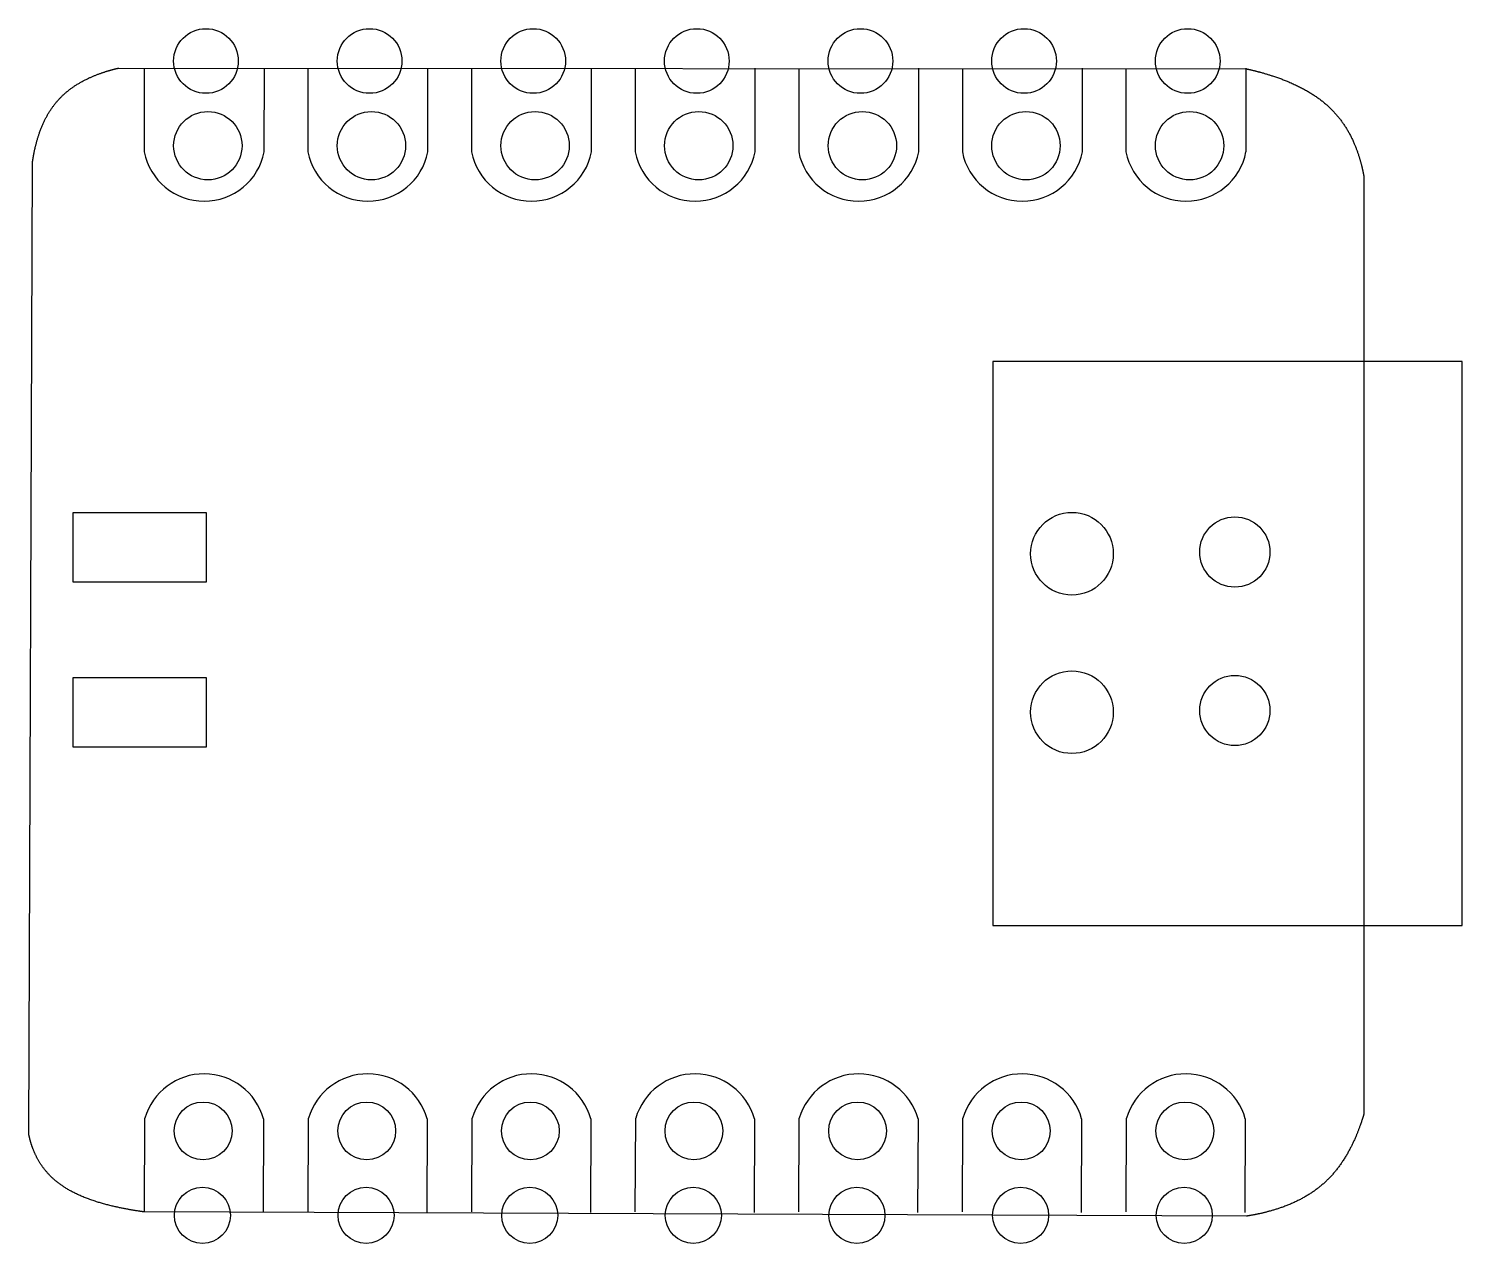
# Model space of a CAD drawing. Header units: millimetres. Extents: x -59.4 to -36.8, y -0.9 to 18.2.
import ezdxf

# ---------------------------------------------------------------- set-up
doc = ezdxf.new("R2010")
doc.units = ezdxf.units.MM
doc.layers.get('0').update_dxf_attribs({"linetype": 'CONTINUOUS'})

msp = doc.modelspace()

# ---------------------------------------------------------------- linework, layer by layer
for p, q in [((-57.981, 17.612), (-40.2, 17.6)), ((-57.578, 17.606), (-57.578, 16.292)), ((-55.685, 16.291), (-55.684, 17.611)), ((-54.998, 17.606), (-54.998, 16.292)), ((-53.105, 16.291), (-53.104, 17.611)), ((-52.418, 17.606), (-52.418, 16.292)), ((-50.525, 16.291), (-50.524, 17.611)), ((-49.838, 17.606), (-49.838, 16.292)), ((-47.945, 16.291), (-47.944, 17.611)), ((-47.258, 17.606), (-47.258, 16.292)), ((-45.365, 16.291), (-45.364, 17.611)), ((-44.678, 17.606), (-44.678, 16.292)), ((-42.785, 16.291), (-42.784, 17.611)), ((-42.098, 17.606), (-42.098, 16.292)), ((-40.205, 16.291), (-40.204, 17.611)), ((-59.4, 0.8), (-59.342, 16.111)), ((-38.35, 15.916), (-38.35, 1.103)), ((-57.575, -0.434), (-57.569, 1.044)), ((-55.697, 1.037), (-55.703, -0.441)), ((-54.995, -0.434), (-54.989, 1.044)), ((-53.117, 1.037), (-53.123, -0.441)), ((-52.415, -0.434), (-52.409, 1.044)), ((-50.537, 1.037), (-50.543, -0.441)), ((-49.835, -0.434), (-49.829, 1.044)), ((-47.957, 1.037), (-47.963, -0.441)), ((-47.255, -0.434), (-47.249, 1.044)), ((-45.377, 1.037), (-45.383, -0.441)), ((-44.675, -0.434), (-44.669, 1.044)), ((-42.797, 1.037), (-42.803, -0.441)), ((-42.095, -0.434), (-42.089, 1.044)), ((-40.217, 1.037), (-40.223, -0.441)), ((-40.2, -0.5), (-57.575, -0.434))]:
    msp.add_line(p, q)
for points in [[(-36.795, 12.984), (-44.195, 12.984), (-44.195, 4.084), (-36.795, 4.084)], [(-58.7, 10.6), (-56.6, 10.6), (-56.6, 9.5), (-58.7, 9.5)], [(-56.6, 6.9), (-58.7, 6.9), (-58.7, 8), (-56.6, 8)]]:
    msp.add_lwpolyline(points, close=True)
for centre, radius in [((-56.605, 17.723), 0.51), ((-54.025, 17.723), 0.51), ((-51.445, 17.723), 0.51), ((-48.865, 17.723), 0.51), ((-46.285, 17.723), 0.51), ((-43.705, 17.723), 0.51), ((-41.125, 17.723), 0.51), ((-56.575, 16.387), 0.539), ((-53.995, 16.387), 0.539), ((-51.415, 16.387), 0.539), ((-48.835, 16.387), 0.539), ((-46.255, 16.387), 0.539), ((-43.675, 16.387), 0.539), ((-41.095, 16.387), 0.539), ((-42.95, 9.95), 0.652), ((-40.382, 9.977), 0.554), ((-42.95, 7.45), 0.652), ((-40.382, 7.477), 0.554), ((-56.65, 0.844), 0.456), ((-54.07, 0.844), 0.456), ((-51.49, 0.844), 0.456), ((-48.91, 0.844), 0.456), ((-46.33, 0.844), 0.456), ((-43.75, 0.844), 0.456), ((-41.17, 0.844), 0.456), ((-56.66, -0.487), 0.442), ((-54.08, -0.487), 0.442), ((-51.5, -0.487), 0.442), ((-48.92, -0.487), 0.442), ((-46.34, -0.487), 0.442), ((-43.76, -0.487), 0.442), ((-41.18, -0.487), 0.442)]:
    msp.add_circle(centre, radius)
for centre, radius, start, end in [((-56.632, 16.475), 0.964, 190.9671, 348.9533), ((-54.052, 16.475), 0.964, 190.9671, 348.9533), ((-51.472, 16.475), 0.964, 190.9671, 348.9533), ((-48.892, 16.475), 0.964, 190.9671, 348.9533), ((-46.312, 16.475), 0.964, 190.9671, 348.9533), ((-43.732, 16.475), 0.964, 190.9671, 348.9533), ((-41.152, 16.475), 0.964, 190.9671, 348.9533), ((-56.634, 0.771), 0.974, 15.8583, 163.7046), ((-54.054, 0.771), 0.974, 15.8583, 163.7046), ((-51.474, 0.771), 0.974, 15.8583, 163.7046), ((-48.894, 0.771), 0.974, 15.8583, 163.7046), ((-46.314, 0.771), 0.974, 15.8583, 163.7046), ((-43.734, 0.771), 0.974, 15.8583, 163.7046), ((-41.154, 0.771), 0.974, 15.8583, 163.7046)]:
    msp.add_arc(centre, radius, start, end)
for points in [[(-59.342, 16.111), (-59.335, 16.16), (-59.32, 16.256), (-59.291, 16.395), (-59.243, 16.571), (-59.162, 16.773), (-59.061, 16.955), (-58.937, 17.116), (-58.789, 17.255), (-58.618, 17.373), (-58.426, 17.472), (-58.257, 17.536), (-58.122, 17.577), (-58.029, 17.601), (-57.981, 17.612)], [(-40.2, 17.6), (-40.136, 17.586), (-40.011, 17.556), (-39.831, 17.506), (-39.604, 17.43), (-39.345, 17.315), (-39.114, 17.181), (-38.913, 17.025), (-38.743, 16.845), (-38.603, 16.644), (-38.491, 16.421), (-38.423, 16.228), (-38.382, 16.075), (-38.36, 15.97), (-38.35, 15.916)], [(-38.35, 1.103), (-38.366, 1.048), (-38.401, 0.94), (-38.458, 0.784), (-38.545, 0.588), (-38.673, 0.365), (-38.823, 0.165), (-38.996, -0.008), (-39.193, -0.155), (-39.413, -0.276), (-39.655, -0.374), (-39.864, -0.434), (-40.029, -0.471), (-40.142, -0.491), (-40.2, -0.5)], [(-57.575, -0.434), (-57.639, -0.425), (-57.764, -0.406), (-57.946, -0.374), (-58.173, -0.323), (-58.432, -0.244), (-58.663, -0.149), (-58.863, -0.036), (-59.031, 0.096), (-59.167, 0.246), (-59.274, 0.414), (-59.337, 0.561), (-59.373, 0.678), (-59.392, 0.759), (-59.4, 0.8)]]:
    msp.add_open_spline(points, degree=5)

doc.saveas('drawing.dxf')
